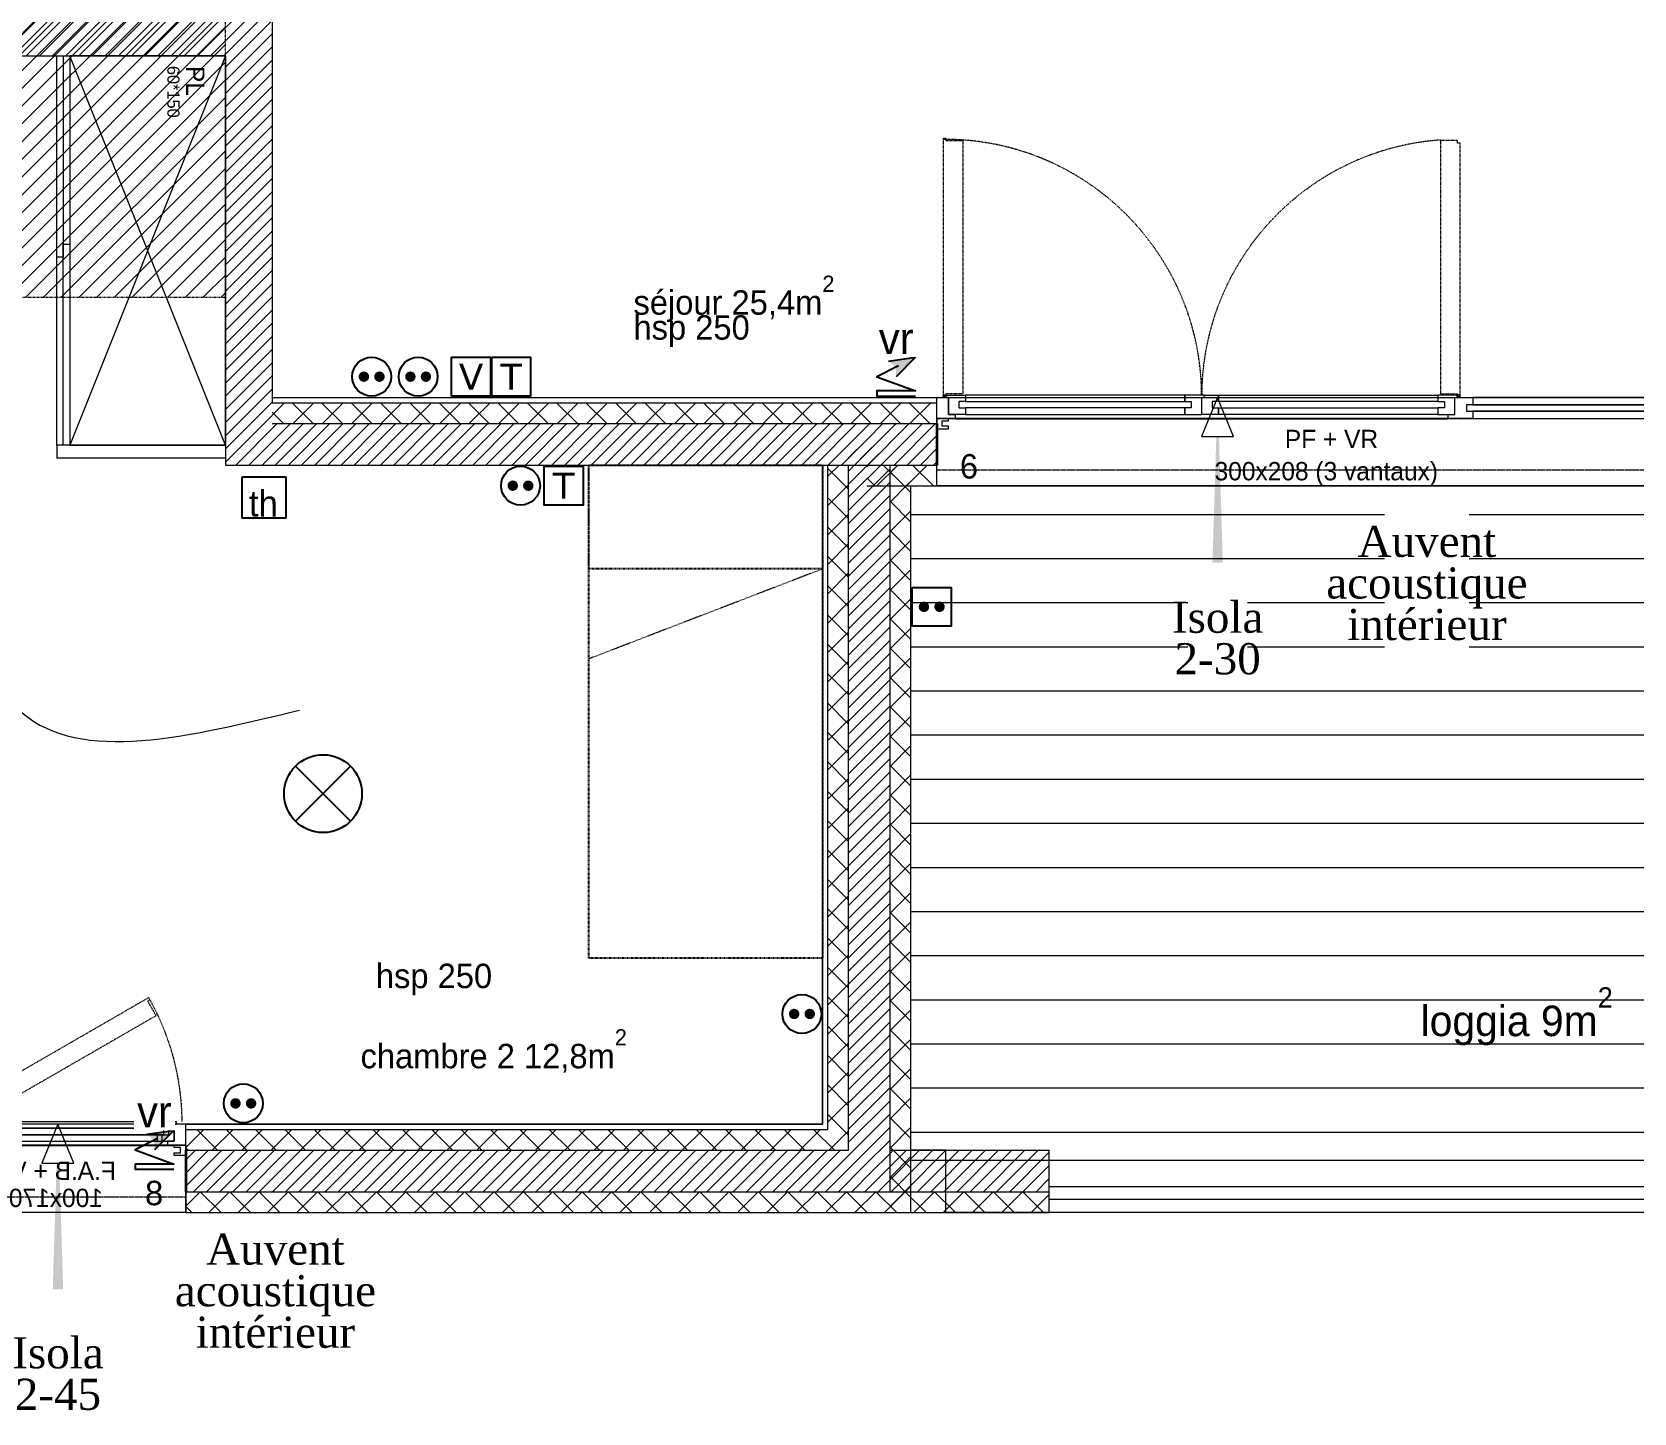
# Model space of a CAD drawing. Header units: centimetres. Extents: x 2191 to 12545, y -680 to 18662.
# Drawn here: x 8485 to 9102, y 6924 to 7456 of the extents above; entities that cross this region are included whole.
import ezdxf

# ---------------------------------------------------------------- set-up
doc = ezdxf.new("R2010")
doc.units = ezdxf.units.CM
for name, pattern in [('Style de ligne -11', [0.347222, 0.20828, -0.138942]), ('Style de ligne -12', [0.164042, 0.054681, -0.109361]), ('Style de ligne -13', [0.147638, 0.098425, -0.049213]), ('VW-01', [0.41656, 0.20828, -0.20828])]:
    doc.linetypes.add(name, pattern=pattern)
for name, color, linetype in [('B Faux plafonds', 252, 'Continuous'), ('B Faux plafonds_Hatch', 252, 'Continuous'), ('B GÈnÈral_Hatch', 252, 'Continuous'), ('B Général', 252, 'Continuous'), ('C ANNOTATIONS-prestations', 252, 'Continuous'), ('C ANNOTATIONS-texte', 252, 'Continuous'), ('D SURFACES-shab', 252, 'Continuous'), ('prlm-VMC', 93, 'Continuous')]:
    doc.layers.add(name, color=color, linetype=linetype)
doc.layers.add('prlm-ELEC-CFA', color=1, linetype='Continuous', lineweight=25)
doc.layers.add('prlm-ELEC-CFO', color=1, linetype='Continuous', lineweight=25)
doc.styles.add('Eurostile', font='Eurosti.TTF')
doc.styles.add('Eurostile (bold)', font='Eurostib.TTF')
doc.styles.add('prlm-elec-cfo', font='comic.ttf', dxfattribs={"height": 12})
doc.styles.add('prlm-vmc', font='pala.ttf', dxfattribs={"height": 14})
doc.styles.get("Standard").update_dxf_attribs({"font": 'isocp.shx', "height": 15})
pattern_1 = [(45, (-631.1073, 4809.0284), (2.4253472, -2.6458333), [])]
pattern_2 = [(315, (-631.107, 4809.0284), (5.656854, 5.656854), []), (45, (-631.107, 4809.0284), (5.656854, -5.656854), [])]
pattern_3 = [(45, (-631.107, 4809.0284), (-5.656854, 5.656854), []), (135, (-631.107, 4809.0284), (5.656854, 5.656854), [])]

# ---------------------------------------------------------------- blocks, each defined once
blk = doc.blocks.new('PF 300.208 + VR (3 vantaux)')
at = {"layer": 'B Général', "color": 7, "linetype": 'Continuous', "lineweight": 13}
for p, q in [((-150, 7), (-150, 17)), ((150, 7), (150, 17))]:
    blk.add_line(p, q, dxfattribs=at)
at = {"layer": 'B Général', "color": 7, "linetype": 'Continuous', "lineweight": 35}
for p, q in [((-150, 7), (-150, -9)), ((150, 7), (150, -9))]:
    blk.add_line(p, q, dxfattribs=at)
at = {"layer": 'B Général'}
blk.add_line((-143, 9), (47, 9), dxfattribs=at)
at = {"layer": 'B Général', "color": 7, "linetype": 'Style de ligne -13', "lineweight": 5, "flags": 128}
for points in [[(-147.5, 117), (-146.5, 117), (-146.5, 116), (-140, 116), (-140, 18.5), (-146.5, 18.5), (-146.5, 17.5), (-147.5, 17.5)], [(51.5, 115), (50.5, 115), (50.5, 116), (44, 116), (44, 18.5), (50.5, 18.5), (50.5, 17.5), (51.5, 17.5)]]:
    blk.add_lwpolyline(points, close=True, dxfattribs=at)
at = {"layer": 'B Général', "lineweight": 5, "flags": 128}
for points in [[(-143, 10.5), (-143, 9), (-150, 9), (-150, 17), (-145.5, 17), (-145.5, 10.5)], [(-54.5, 18), (-139, 18), (-139, 15.5), (-54.5, 15.5)], [(-54.5, 13), (-139, 13), (-139, 10.5), (-54.5, 10.5)], [(-41.5, 18), (43, 18), (43, 15.5), (-41.5, 15.5)], [(-41.5, 13), (43, 13), (43, 10.5), (-41.5, 10.5)], [(56.5, 17), (56.5, 14.25), (54, 14.25), (54, 11.75), (56.5, 11.75), (56.5, 9), (47, 9), (47, 10.5), (49.5, 10.5), (49.5, 17)], [(145.5, 14.25), (54, 14.25), (54, 11.75), (145.5, 11.75)], [(143, 17), (56.5, 17), (56.5, 14.25), (143, 14.25)], [(145.5, 14.25), (143, 14.25), (143, 17), (150, 17), (150, 9), (143, 9), (143, 11.75), (145.5, 11.75)], [(-150, 9), (-150, 5), (-145.5, 5), (-145.5, 6), (-148, 6), (-148, 8), (-145.5, 8), (-145.5, 9)], [(143, 11.75), (56.5, 11.75), (56.5, 9), (143, 9)], [(150, 9), (150, 5), (145.5, 5), (145.5, 6), (148, 6), (148, 8), (145.5, 8), (145.5, 9)]]:
    blk.add_lwpolyline(points, close=True, dxfattribs=at)
at = {"layer": 'B Général', "color": 7, "linetype": 'Continuous', "lineweight": 5, "flags": 128}
for points in [[(-139, 15.5), (-141.5, 15.5), (-141.5, 13), (-139, 13), (-139, 10.5), (-145.5, 10.5), (-145.5, 17), (-146.5, 17), (-146.5, 18), (-139, 18)], [(-54.5, 15.5), (-52, 15.5), (-52, 13), (-54.5, 13), (-54.5, 10.5), (-48, 10.5), (-48, 17), (-47, 17), (-47, 18), (-54.5, 18)], [(-41.5, 15.5), (-44, 15.5), (-44, 13), (-41.5, 13), (-41.5, 10.5), (-48, 10.5), (-48, 17), (-47, 17), (-47, 18), (-41.5, 18)], [(43, 15.5), (45.5, 15.5), (45.5, 13), (43, 13), (43, 10.5), (49.5, 10.5), (49.5, 17), (50.5, 17), (50.5, 18), (43, 18)]]:
    blk.add_lwpolyline(points, close=True, dxfattribs=at)
at = {"layer": 'B Général', "color": 7, "linetype": 'Style de ligne -11', "lineweight": 5, "flags": 128}
blk.add_lwpolyline([(-150, 9), (150, 9), (150, -11), (-150, -11)], close=True, dxfattribs=at)
at = {"layer": 'B Général', "lineweight": 13, "flags": 128}
blk.add_lwpolyline([(150, -9), (150, -17), (-150, -17), (-150, -9)], dxfattribs=at)
at = {"layer": 'B Général'}
for centre in [(-147, 17.5), (51, 17.5)]:
    blk.add_circle(centre, 0.5, dxfattribs=at)
at = {"layer": 'B Général', "color": 7, "linetype": 'Style de ligne -12', "lineweight": 5}
for centre, start, end in [((-147, 17.5), 0.29382, 90.28792), ((51, 17.5), 94.06495, 179.70618)]:
    blk.add_arc(centre, 99, start, end, dxfattribs=at)
at = {"layer": 'B Général', "insert": (2, 4.58), "char_height": 7.059, "attachment_point": 2, "rotation": 360, "line_spacing_factor": 0.894142, "style": 'Eurostile'}
blk.add_mtext('PF + VR', dxfattribs=at)
at = {"layer": 'C ANNOTATIONS-prestations', "rotation": 360, "line_spacing_factor": 0.894142}
for s, insert, char_height, attachment_point, style in [('6', (-141.14, -4.77), 9.41, 1, 'Eurostile (bold)'), ('300x208 (3 vantaux) ', (0, -7.82), 7.059, 2, 'Eurostile')]:
    blk.add_mtext(s, dxfattribs=dict(at, insert=insert, char_height=char_height, attachment_point=attachment_point, style=style))
blk = doc.blocks.new('F 100x170 (allège pleine + VR')
at = {"layer": 'B Général', "color": 7, "linetype": 'Continuous', "lineweight": 35}
for p, q in [((-50, 7), (-50, -9)), ((50, 7), (50, -9))]:
    blk.add_line(p, q, dxfattribs=at)
at = {"layer": 'B Général'}
blk.add_line((45, 9), (-45, 9), dxfattribs=at)
at = {"layer": 'B Général', "color": 7, "linetype": 'Style de ligne -13', "lineweight": 5, "flags": 128}
blk.add_lwpolyline([(-35.69, 65.82), (-36.19, 64.95), (-35.32, 64.45), (-38.57, 58.82), (42.63, 11.94), (45.88, 17.57), (46.75, 17.07), (47.25, 17.93)], close=True, dxfattribs=at)
at = {"layer": 'B Général', "lineweight": 5, "flags": 128}
for points in [[(-43, 10.5), (-43, 9), (-50, 9), (-50, 17), (-45.5, 17), (-45.5, 10.5)], [(-43.5, 15.5), (43.5, 15.5), (43.5, 13), (-43.5, 13)], [(-41, 18), (41, 18), (41, 15.5), (-41, 15.5)], [(-41, 13), (41, 13), (41, 10.5), (-41, 10.5)], [(43, 10.5), (43, 9), (50, 9), (50, 17), (45.5, 17), (45.5, 10.5)], [(-50, 9), (-50, 5), (-45.5, 5), (-45.5, 6), (-48, 6), (-48, 8), (-45.5, 8), (-45.5, 9)], [(50, 9), (50, 5), (45.5, 5), (45.5, 6), (48, 6), (48, 8), (45.5, 8), (45.5, 9)]]:
    blk.add_lwpolyline(points, close=True, dxfattribs=at)
at = {"layer": 'B Général', "color": 7, "linetype": 'Continuous', "lineweight": 5, "flags": 128}
for points in [[(-39, 15.5), (-41.5, 15.5), (-41.5, 13), (-39, 13), (-39, 10.5), (-45.5, 10.5), (-45.5, 17), (-46.5, 17), (-46.5, 18), (-39, 18)], [(39, 15.5), (41.5, 15.5), (41.5, 13), (39, 13), (39, 10.5), (45.5, 10.5), (45.5, 17), (46.5, 17), (46.5, 18), (39, 18)]]:
    blk.add_lwpolyline(points, close=True, dxfattribs=at)
at = {"layer": 'B Général', "color": 7, "linetype": 'Style de ligne -11', "lineweight": 5, "flags": 128}
blk.add_lwpolyline([(-50, 9), (50, 9), (50, -11), (-50, -11)], close=True, dxfattribs=at)
at = {"layer": 'B Général', "lineweight": 13, "flags": 128}
blk.add_lwpolyline([(-50, -9), (-50, -17), (50, -17), (50, -9)], dxfattribs=at)
at = {"layer": 'B Général'}
blk.add_circle((47, 17.5), 0.5, dxfattribs=at)
at = {"layer": 'B Général', "color": 7, "linetype": 'Style de ligne -12', "lineweight": 5}
blk.add_arc((49, 17.5), 97.5, 150.29382, 179.70618, dxfattribs=at)
at = {"layer": 'B Général', "color": 7, "insert": (-23.11, 2.65), "char_height": 7.059, "attachment_point": 1, "line_spacing_factor": 0.894142, "style": 'Eurostile'}
blk.add_mtext('F.A.B + VR', dxfattribs=at)
at = {"layer": 'C ANNOTATIONS-prestations', "rotation": 360, "line_spacing_factor": 0.894142}
for s, insert, char_height, attachment_point, style in [('8', (-41.34, -4.77), 9.41, 1, 'Eurostile (bold)'), ('100x170', (0, -7.82), 7.059, 2, 'Eurostile')]:
    blk.add_mtext(s, dxfattribs=dict(at, insert=insert, char_height=char_height, attachment_point=attachment_point, style=style))
blk = doc.blocks.new('xi.EA')
at = {"layer": 'prlm-VMC', "color": 0, "linetype": 'ByBlock', "lineweight": 5, "flags": 128}
blk.add_lwpolyline([(-6.17, -15), (6.17, -15), (0, 0)], close=True, dxfattribs=at)
at = {"layer": 'prlm-VMC', "color": 0, "linetype": 'ByBlock', "lineweight": -2, "flags": 128}
blk.add_lwpolyline([(0, -15, 1, 4, 0), (0, -63.63, 1, 1, 0)], format="xyseb", dxfattribs=at)
at = {"layer": 'prlm-VMC', "color": 0, "linetype": 'ByBlock', "lineweight": 5}
blk.add_solid([(0, 0), (6.17, -15), (-6.17, -15), (0, 0)], dxfattribs=at)
blk = doc.blocks.new('xi.PC-EXT')
at = {"layer": 'prlm-ELEC-CFO', "color": 0, "linetype": 'ByBlock', "lineweight": -2, "flags": 128}
blk.add_lwpolyline([(-7.5, 7.5), (7.5, 7.5), (7.5, -7.5), (-7.5, -7.5)], close=True, dxfattribs=at)
at = {"layer": 'prlm-ELEC-CFO', "color": 0, "linetype": 'ByBlock', "lineweight": 5, "const_width": 2}
for points in [[(-4, 0, 1), (-2, 0, 1)], [(2, 0, 1), (4, 0, 1)]]:
    blk.add_lwpolyline(points, format="xyb", close=True, dxfattribs=at)
blk = doc.blocks.new('xi.PC')
at = {"color": 0, "lineweight": 5}
blk.add_wipeout([(-7.5, -7.5), (7.5, -7.5), (7.5, 7.5), (-7.5, 7.5)], dxfattribs=at).dxf.layer = 'prlm-ELEC-CFO'
at = {"layer": 'prlm-ELEC-CFO', "color": 0, "linetype": 'ByBlock', "lineweight": 5, "const_width": 2}
for points in [[(-4, 0, 1), (-2, 0, 1)], [(2, 0, 1), (4, 0, 1)]]:
    blk.add_lwpolyline(points, format="xyb", close=True, dxfattribs=at)
at = {"layer": 'prlm-ELEC-CFO', "color": 0, "linetype": 'ByBlock', "lineweight": -2}
blk.add_circle((0, 0), 7.5, dxfattribs=at)
blk = doc.blocks.new('xi.TV')
at = {"layer": 'prlm-ELEC-CFA', "color": 0, "linetype": 'ByBlock', "lineweight": -2, "flags": 128}
blk.add_lwpolyline([(-7.5, 7.5), (7.5, 7.5), (7.5, -7.5), (-7.5, -7.5)], close=True, dxfattribs=at)
at = {"layer": 'prlm-ELEC-CFA', "color": 0, "linetype": 'ByBlock', "insert": (0, 0), "char_height": 10, "width": 11.36, "attachment_point": 5}
blk.add_mtext('{\\fVerdana|b0|i0|c0|p34;V}', dxfattribs=at)
blk = doc.blocks.new('xi.TEL')
at = {"layer": 'prlm-ELEC-CFA', "color": 0, "linetype": 'ByBlock', "lineweight": -2, "flags": 128}
blk.add_lwpolyline([(-7.5, 7.5), (7.5, 7.5), (7.5, -7.5), (-7.5, -7.5)], close=True, dxfattribs=at)
at = {"layer": 'prlm-ELEC-CFA', "color": 0, "linetype": 'ByBlock', "insert": (0, 0), "char_height": 10, "width": 11.36, "attachment_point": 5}
blk.add_mtext('{\\fVerdana|b0|i0|c0|p34;T}', dxfattribs=at)
blk = doc.blocks.new('xi.VR')
at = {"layer": 'prlm-ELEC-CFO', "lineweight": 5}
blk.add_hatch(color=0, dxfattribs=at).paths.add_polyline_path([(-3, 6), (-0.1, 3.7), (0, 0), (7.5, 7.5)])
at = {"layer": 'prlm-ELEC-CFO', "color": 0}
for points in [[(-3, 6), (7.5, 7.5), (0, 0)], [(0.95, 4.23), (-7.5, 0), (7.5, -5.5), (-7.5, -5.5), (-7.5, -7.5), (7.5, -7.5)]]:
    blk.add_lwpolyline(points, dxfattribs=at)
blk = doc.blocks.new('xi.PTCE')
at = {"layer": 'prlm-ELEC-CFO', "color": 0}
for points in [[(-10.61, 10.61), (10.61, -10.61)], [(10.61, 10.61), (-10.61, -10.61)]]:
    blk.add_lwpolyline(points, dxfattribs=at)
at = {"layer": 'prlm-ELEC-CFO', "color": 0, "linetype": 'ByBlock'}
blk.add_circle((0, 0), 15, dxfattribs=at)
blk = doc.blocks.new('Lit 90.190')
at = {"layer": 'B Général', "color": 7, "linetype": 'VW-01', "lineweight": 5}
blk.add_line((45, 54.99), (-45, 20.35), dxfattribs=at)
at = {"layer": 'B Général', "linetype": 'VW-01', "flags": 128}
for points in [[(-45, 95), (45, 95), (45, -95), (-45, -95)], [(-45, 95), (45, 95), (45, 54.99), (-45, 54.99)]]:
    blk.add_lwpolyline(points, close=True, dxfattribs=at)
blk = doc.blocks.new('Placard 60.150')
at = {"layer": 'B Général', "color": 7, "linetype": 'Continuous', "lineweight": 5}
for p, q in [((75, 30), (-75, -30)), ((-75, 30), (75, -30))]:
    blk.add_line(p, q, dxfattribs=at)
at = {"layer": 'B Général', "color": 7, "linetype": 'Continuous', "lineweight": 5, "flags": 128}
blk.add_lwpolyline([(75, -30), (75, 30), (-75, 30), (-75, -30)], dxfattribs=at)
at = {"layer": 'B Général', "color": 252, "linetype": 'Continuous', "lineweight": 5, "true_color": 0x888888, "flags": 128}
blk.add_lwpolyline([(75, -30), (75, -35), (-75, -35), (-75, -30)], close=True, dxfattribs=at)
at = {"layer": 'B Général', "color": 7, "linetype": 'Continuous', "lineweight": 5, "flags": 128}
for points in [[(75, -30), (75, -32.5), (-2.5, -32.5), (-2.5, -30)], [(2.5, -32.5), (2.5, -35), (-75, -35), (-75, -32.5)]]:
    blk.add_lwpolyline(points, close=True, dxfattribs=at)
at = {"layer": 'B Général', "color": 7, "insert": (-71.14, 21.92), "char_height": 7.059, "attachment_point": 1, "line_spacing_factor": 0.894142, "style": 'Eurostile'}
blk.add_mtext('PL', dxfattribs=at)
at = {"layer": 'C ANNOTATIONS-prestations', "insert": (-71.14, 9.92), "char_height": 4.706, "attachment_point": 4, "line_spacing_factor": 0.894142, "style": 'Eurostile'}
blk.add_mtext('60*150', dxfattribs=at)

msp = doc.modelspace()

# ---------------------------------------------------------------- hatches: boundary and pattern name
at = {"layer": 'B Faux plafonds_Hatch', "linetype": 'Continuous', "lineweight": 5, "true_color": 0xaaaaaa}
h = msp.add_hatch(dxfattribs=at)
h.set_pattern_fill('F_P__SOFFITE', color=253, style=0, pattern_type=2)
h.set_pattern_definition([(45, (8286.532, 7540.689), (-3.527778, 3.30729), [])])
h.paths.add_polyline_path([(8266, 7990.12), (8266, 7861.42), (8261, 7861.42), (8261, 7926.42), (8175.54, 7926.42), (8175.54, 7730.72), (8402.69, 7730.72), (8402.69, 7695.72), (8333.69, 7695.72), (8333.69, 7540.18), (8388.69, 7540.18), (8388.69, 7447.18), (8333.69, 7447.18), (8333.69, 7354.18), (8559.69, 7354.18), (8559.69, 7856.42), (8411.69, 7856.42), (8411.69, 7990.12)])
at = {"layer": 'B GÈnÈral_Hatch', "linetype": 'Continuous', "lineweight": 5}
h = msp.add_hatch(dxfattribs=at)
h.set_pattern_fill('50_BETON', style=0, pattern_type=2)
h.set_pattern_definition(pattern_1)
h.paths.add_polyline_path([(8559.69, 7289.52), (8577.69, 7305.52), (8577.69, 8073.8), (8559.69, 8073.8)])
h = msp.add_hatch(dxfattribs=at)
h.set_pattern_fill('50_BETON', style=0, pattern_type=2)
h.set_pattern_definition(pattern_1)
h.paths.add_polyline_path([(8559.69, 7447.18), (8559.69, 7465.18), (8328.69, 7465.18), (8328.69, 7447.18)])
at = {"layer": 'B GÈnÈral_Hatch', "linetype": 'Continuous', "lineweight": 5, "true_color": 0x808080}
h = msp.add_hatch(dxfattribs=at)
h.set_pattern_fill('02_ISOLANT', color=8, angle=-90, style=0, pattern_type=2)
h.set_pattern_definition(pattern_2)
h.paths.add_polyline_path([(8806.69, 7313.52), (8577.69, 7313.52), (8577.69, 7305.52), (8806.69, 7305.52)])
h = msp.add_hatch(dxfattribs=at)
h.set_pattern_fill('02_ISOLANT', color=8, style=0, pattern_type=2)
h.set_pattern_definition(pattern_3)
h.paths.add_polyline_path([(8806.69, 7313.52), (8806.69, 7305.52), (8833.69, 7305.52), (8833.69, 7313.52)])
at = {"layer": 'B GÈnÈral_Hatch', "linetype": 'Continuous', "lineweight": 5}
h = msp.add_hatch(dxfattribs=at)
h.set_pattern_fill('50_BETON', style=0, pattern_type=2)
h.set_pattern_definition(pattern_1)
h.paths.add_polyline_path([(8806.69, 7305.52), (8577.69, 7305.52), (8559.69, 7289.52), (8806.69, 7289.52)])
h = msp.add_hatch(dxfattribs=at)
h.set_pattern_fill('50_BETON', style=0, pattern_type=2)
h.set_pattern_definition(pattern_1)
h.paths.add_polyline_path([(8815.69, 7289.52), (8799.69, 7305.52), (8799.69, 7025.52), (8815.69, 7009.52)])
h = msp.add_hatch(dxfattribs=at)
h.set_pattern_fill('50_BETON', style=0, pattern_type=2)
h.set_pattern_definition(pattern_1)
h.paths.add_polyline_path([(8806.69, 7305.52), (8806.69, 7289.52), (8833.69, 7289.52), (8833.69, 7305.52)])
at = {"layer": 'B GÈnÈral_Hatch', "linetype": 'Continuous', "lineweight": 5, "true_color": 0x808080}
h = msp.add_hatch(dxfattribs=at)
h.set_pattern_fill('02_ISOLANT', color=8, angle=-90, style=0, pattern_type=2)
h.set_pattern_definition(pattern_2)
h.paths.add_polyline_path([(8799.69, 7289.52), (8791.69, 7289.52), (8791.69, 7033.52), (8799.69, 7025.52)])
h = msp.add_hatch(dxfattribs=at)
h.set_pattern_fill('02_ISOLANT', color=8, style=0, pattern_type=2)
h.set_pattern_definition(pattern_3)
h.paths.add_polyline_path([(8806.69, 7289.52), (8806.69, 7281.52), (8833.69, 7281.52), (8833.69, 7289.52)])
h = msp.add_hatch(dxfattribs=at)
h.set_pattern_fill('02_ISOLANT', color=8, angle=-90, style=0, pattern_type=2)
h.set_pattern_definition(pattern_2)
h.paths.add_polyline_path([(8823.69, 7281.52), (8815.69, 7289.52), (8815.69, 7009.52), (8823.69, 7001.52)])
at = {"layer": 'B GÈnÈral_Hatch', "linetype": 'Continuous', "lineweight": 5, "true_color": 0x444444}
h = msp.add_hatch(dxfattribs=at)
h.set_pattern_fill('H_BARDAGE V 150', color=250, angle=90, style=0, pattern_type=2)
h.set_pattern_definition([(180, (8993.532, 7151.52), (1e-15, 17), [])])
h.paths.add_polyline_path([(8823.69, 7281.52), (9163.38, 7281.52), (9163.38, 7021.52), (8823.69, 7021.52)])
at = {"layer": 'B GÈnÈral_Hatch', "linetype": 'Continuous', "lineweight": 5, "true_color": 0x808080}
h = msp.add_hatch(dxfattribs=at)
h.set_pattern_fill('02_ISOLANT', color=8, angle=180, style=0, pattern_type=2)
h.set_pattern_definition([(225, (-631.107, 4809.0284), (5.656854, -5.656854), []), (315, (-631.107, 4809.0284), (-5.656854, -5.656854), [])])
h.paths.add_polyline_path([(8799.69, 7025.52), (8791.69, 7033.52), (8544.37, 7033.52), (8544.37, 7025.52)])
at = {"layer": 'B GÈnÈral_Hatch', "linetype": 'Continuous', "lineweight": 5}
h = msp.add_hatch(dxfattribs=at)
h.set_pattern_fill('50_BETON', style=0, pattern_type=2)
h.set_pattern_definition(pattern_1)
h.paths.add_polyline_path([(8815.69, 7009.52), (8799.69, 7025.52), (8544.37, 7025.52), (8544.37, 7009.52)])
h = msp.add_hatch(dxfattribs=at)
h.set_pattern_fill('50_BETON', style=0, pattern_type=2)
h.set_pattern_definition(pattern_1)
h.paths.add_polyline_path([(8815.69, 7025.52), (8815.69, 7009.52), (8877, 7009.52), (8877, 7025.52)])
at = {"layer": 'B GÈnÈral_Hatch', "linetype": 'Continuous', "lineweight": 5, "true_color": 0x808080}
h = msp.add_hatch(dxfattribs=at)
h.set_pattern_fill('02_ISOLANT', color=8, angle=180, style=0, pattern_type=2)
h.set_pattern_definition([(225, (-631.107, 4809.0284), (5.656854, -5.656854), []), (315, (-631.107, 4809.0284), (-5.656854, -5.656854), [])])
h.paths.add_polyline_path([(8823.69, 7001.52), (8815.69, 7009.52), (8544.37, 7009.52), (8544.37, 7001.52)])
h = msp.add_hatch(dxfattribs=at)
h.set_pattern_fill('02_ISOLANT', color=8, style=0, pattern_type=2)
h.set_pattern_definition(pattern_3)
h.paths.add_polyline_path([(8815.69, 7009.52), (8815.69, 7001.52), (8877, 7001.52), (8877, 7009.52)])

# ---------------------------------------------------------------- linework, layer by layer
at = {"layer": 'B Faux plafonds', "color": 7, "linetype": 'VW-01', "lineweight": 5, "flags": 128}
msp.add_lwpolyline([(8266, 7990.12), (8266, 7861.42), (8261, 7861.42), (8261, 7926.42), (8175.54, 7926.42), (8175.54, 7730.72), (8402.69, 7730.72), (8402.69, 7695.72), (8333.69, 7695.72), (8333.69, 7540.18), (8388.69, 7540.18), (8388.69, 7447.18), (8333.69, 7447.18), (8333.69, 7354.18), (8559.69, 7354.18), (8559.69, 7856.42), (8411.69, 7856.42), (8411.69, 7990.12)], close=True, dxfattribs=at)
at = {"layer": 'B Général', "color": 7, "linetype": 'Continuous', "lineweight": 18}
for p, q in [((8577.69, 8073.8), (8577.69, 7315.52)), ((8328.69, 7447.18), (8559.69, 7447.18)), ((8559.69, 7447.18), (8559.69, 7289.52)), ((8577.69, 7315.52), (8577.69, 7313.52)), ((8577.69, 7305.52), (8806.69, 7305.52)), ((8806.69, 7305.52), (8833.69, 7305.52)), ((8559.69, 7289.52), (8806.69, 7289.52)), ((8799.69, 7025.52), (8799.69, 7289.52)), ((8806.69, 7289.52), (8833.69, 7289.52)), ((8815.69, 7009.52), (8815.69, 7289.52)), ((8544.37, 7025.52), (8799.69, 7025.52)), ((8544.37, 7009.52), (8815.69, 7009.52))]:
    msp.add_line(p, q, dxfattribs=at)
at = {"layer": 'B Général', "color": 7, "linetype": 'Continuous', "lineweight": 5}
for p, q in [((8577.69, 8073.8), (8577.69, 7315.52)), ((8328.69, 7447.18), (8559.69, 7447.18)), ((8559.69, 7447.18), (8559.69, 7289.52)), ((8577.69, 7313.52), (8806.69, 7313.52)), ((8806.69, 7315.52), (8833.69, 7315.52)), ((8806.69, 7313.52), (8833.69, 7313.52)), ((8806.69, 7313.52), (8833.69, 7313.52)), ((8577.69, 7305.52), (8806.69, 7305.52)), ((8806.69, 7305.52), (8833.69, 7305.52)), ((8494.69, 7297.18), (8494.69, 7292.18)), ((8559.69, 7297.18), (8494.69, 7297.18)), ((8559.69, 7292.18), (8494.69, 7292.18)), ((8789.69, 7035.52), (8789.69, 7289.52)), ((8791.69, 7033.52), (8791.69, 7289.52)), ((8791.69, 7033.52), (8791.69, 7289.52)), ((8799.69, 7025.52), (8799.69, 7289.52)), ((8806.69, 7289.52), (8833.69, 7289.52)), ((8815.69, 7009.52), (8815.69, 7289.52)), ((8806.69, 7281.52), (8833.69, 7281.52)), ((8823.69, 7001.52), (8823.69, 7281.52)), ((8544.37, 7035.52), (8789.69, 7035.52)), ((8544.37, 7033.52), (8791.69, 7033.52)), ((8544.37, 7033.52), (8791.69, 7033.52)), ((8544.37, 7025.52), (8799.69, 7025.52)), ((8544.37, 7009.52), (8815.69, 7009.52)), ((8544.37, 7001.52), (8823.69, 7001.52))]:
    msp.add_line(p, q, dxfattribs=at)
at = {"layer": 'B Général', "color": 7, "linetype": 'Continuous', "lineweight": 13}
for p, q in [((8577.69, 7315.52), (8806.69, 7315.52)), ((8577.69, 7315.52), (8806.69, 7315.52)), ((8577.69, 7313.52), (8806.69, 7313.52)), ((8806.69, 7315.52), (8833.69, 7315.52)), ((8833.69, 7281.52), (8833.69, 7315.52)), ((8559.69, 7297.18), (8494.69, 7297.18)), ((8559.69, 7292.18), (8494.69, 7292.18)), ((8559.69, 7289.52), (8806.69, 7289.52)), ((8789.69, 7035.52), (8789.69, 7289.52)), ((8806.69, 7281.52), (8833.69, 7281.52)), ((8823.69, 7001.52), (8823.69, 7281.52)), ((8544.37, 7035.52), (8789.69, 7035.52)), ((8544.37, 7001.52), (8544.37, 7035.52)), ((8815.69, 7025.52), (8877, 7025.52)), ((8815.69, 7025.52), (8877, 7025.52)), ((8877, 7001.52), (8877, 7025.52)), ((8815.69, 7009.52), (8877, 7009.52)), ((8815.69, 7009.52), (8877, 7009.52)), ((8544.37, 7001.52), (8823.69, 7001.52)), ((8815.69, 7001.52), (8877, 7001.52)), ((8815.69, 7001.52), (8877, 7001.52))]:
    msp.add_line(p, q, dxfattribs=at)
at = {"layer": 'B Général', "color": 7, "linetype": 'Continuous', "lineweight": 5, "flags": 128}
for points in [[(8823.69, 7281.52), (9187.38, 7281.52), (9187.38, 7001.52), (8837.2, 7001.52), (8837.2, 7025.52), (8823.69, 7025.52)], [(8823.69, 7281.52), (9163.38, 7281.52), (9163.38, 7021.52), (8823.69, 7021.52)], [(9182, 7006.52), (8877, 7006.52), (8877, 7011.52), (9177, 7011.52), (9177, 7281.52), (9182, 7281.52)]]:
    msp.add_lwpolyline(points, close=True, dxfattribs=at)
at = {"layer": 'D SURFACES-shab', "lineweight": 18, "flags": 128}
for points in [[(9153.38, 7783.17), (8740.7, 7783.17), (8740.7, 7688.17), (8577.69, 7688.17), (8577.69, 7315.52), (9153.38, 7315.52)], [(8405.69, 7354.18), (8333.69, 7354.18), (8333.69, 7447.18), (8559.69, 7447.18), (8559.69, 7289.52), (8789.69, 7289.52), (8789.69, 7035.52), (8405.69, 7035.52)]]:
    msp.add_lwpolyline(points, close=True, dxfattribs=at)
at = {"layer": 'prlm-ELEC-CFO', "lineweight": 13}
msp.add_spline([(8355.17, 7358.65), (8418.39, 7366.01), (8481.44, 7194.1), (8588.26, 7195.11)], degree=3, dxfattribs=at)

# ---------------------------------------------------------------- block references
at = {"layer": 'B Général', "color": 7, "rotation": 270}
msp.add_blockref('Placard 60.150', (8529.69, 7372.18), dxfattribs=at)
at = {"layer": 'B Général', "color": 7}
for name, p in [('PF 300.208 + VR (3 vantaux)', (8983.69, 7298.52)), ('Lit 90.190', (8744.69, 7194.52))]:
    msp.add_blockref(name, p, dxfattribs=at)
at = {"layer": 'B Général', "color": 7, "xscale": -1}
msp.add_blockref('F 100x170 (allège pleine + VR', (8494.37, 7018.52), dxfattribs=at)
at = {"layer": 'prlm-ELEC-CFA'}
for name, p in [('xi.TV', (8654.29, 7323.58)), ('xi.TEL', (8669.73, 7323.58))]:
    msp.add_blockref(name, p, dxfattribs=at)
at = {"layer": 'prlm-ELEC-CFO'}
for name, p in [('xi.VR', (8818.03, 7323.58)), ('xi.PC-EXT', (8831.72, 7234.9)), ('xi.PTCE', (8597.27, 7162.92)), ('xi.VR', (8532.35, 7025.68))]:
    msp.add_blockref(name, p, dxfattribs=at)
at = {"layer": 'prlm-VMC'}
for p in [(8941.84, 7315.58), (8495.17, 7035.58)]:
    msp.add_blockref('xi.EA', p, dxfattribs=at)

# ---------------------------------------------------------------- texts
at = {"layer": 'C ANNOTATIONS-prestations', "char_height": 9.412, "width": 106.0944, "attachment_point": 1, "line_spacing_factor": 0.894142, "style": 'Eurostile'}
for insert in [(8716.83, 7347.26), (8617.62, 7097.4)]:
    msp.add_mtext('hsp 250', dxfattribs=dict(at, insert=insert))
at = {"layer": 'C ANNOTATIONS-texte', "char_height": 9.412, "attachment_point": 1, "line_spacing_factor": 0.894142, "style": 'Eurostile'}
for s, insert, width in [('séjour 25,4m{\\H0.6667x;\\S2^ ;}', (8716.83, 7362.52), 111.3617), ('chambre 2 12,8m{\\H0.6667x;\\S2^ ;}', (8611.71, 7072.17), 125.983)]:
    msp.add_mtext(s, dxfattribs=dict(at, insert=insert, width=width))
at = {"layer": 'D SURFACES-shab', "color": 7, "insert": (9094.06, 7088.32), "char_height": 11.765, "width": 264, "attachment_point": 3, "line_spacing_factor": 0.894142, "style": 'Eurostile'}
msp.add_mtext('loggia 9m{\\H0.6667x;\\S2^ ;}', dxfattribs=at)
at = {"layer": 'prlm-VMC', "insert": (8495.17, 6939.41), "char_height": 12, "width": 20.51, "attachment_point": 5, "line_spacing_factor": 0.8, "style": 'prlm-vmc', "bg_fill": 3, "box_fill_scale": 1.1, "bg_fill_color": 256, "bg_fill_transparency": 0}
msp.add_mtext('Isola\\P2-45', dxfattribs=at)

# ---------------------------------------------------------------- next in the draw order: block references
at = {"layer": 'prlm-ELEC-CFO'}
for p in [(8616, 7323.58), (8673.34, 7281.58), (8781.72, 7078.03), (8566.55, 7043.58)]:
    msp.add_blockref('xi.PC', p, dxfattribs=at)

# ---------------------------------------------------------------- next in the draw order: texts
at = {"layer": 'prlm-ELEC-CFO', "lineweight": 20, "attachment_point": 5, "line_spacing_factor": 0.8, "style": 'prlm-elec-cfo', "bg_fill": 3, "box_fill_scale": 1.1, "bg_fill_color": 256, "bg_fill_transparency": 0}
for s, insert, char_height in [('vr', (8818.03, 7338.3), 12), ('th', (8574.28, 7274.65), 10), ('vr', (8532.35, 7040.4), 12)]:
    msp.add_mtext(s, dxfattribs=dict(at, insert=insert, char_height=char_height))
at = {"layer": 'prlm-VMC', "char_height": 12, "width": 20.51, "attachment_point": 5, "line_spacing_factor": 0.8, "style": 'prlm-vmc', "bg_fill": 2}
for insert in [(9022.44, 7244.02), (8578.94, 6971.33)]:
    msp.add_mtext('Auvent acoustique intérieur', dxfattribs=dict(at, insert=insert))
at = {"layer": 'prlm-VMC', "insert": (8941.84, 7222.82), "char_height": 12, "width": 20.51, "attachment_point": 5, "line_spacing_factor": 0.8, "style": 'prlm-vmc', "bg_fill": 3, "box_fill_scale": 1.1, "bg_fill_color": 256, "bg_fill_transparency": 0}
msp.add_mtext('Isola\\P2-30', dxfattribs=at)

# ---------------------------------------------------------------- next in the draw order: linework, layer by layer
at = {"layer": 'prlm-ELEC-CFO', "lineweight": 25}
msp.add_lwpolyline([(8566.11, 7285.03), (8582.93, 7285.03), (8582.93, 7269.12), (8566.11, 7269.12)], close=True, dxfattribs=at)

# ---------------------------------------------------------------- next in the draw order: block references
at = {"layer": 'prlm-ELEC-CFA'}
msp.add_blockref('xi.TEL', (8689.94, 7281.58), dxfattribs=at)
at = {"layer": 'prlm-ELEC-CFO'}
msp.add_blockref('xi.PC', (8633.91, 7323.58), dxfattribs=at)

doc.saveas('drawing.dxf')
